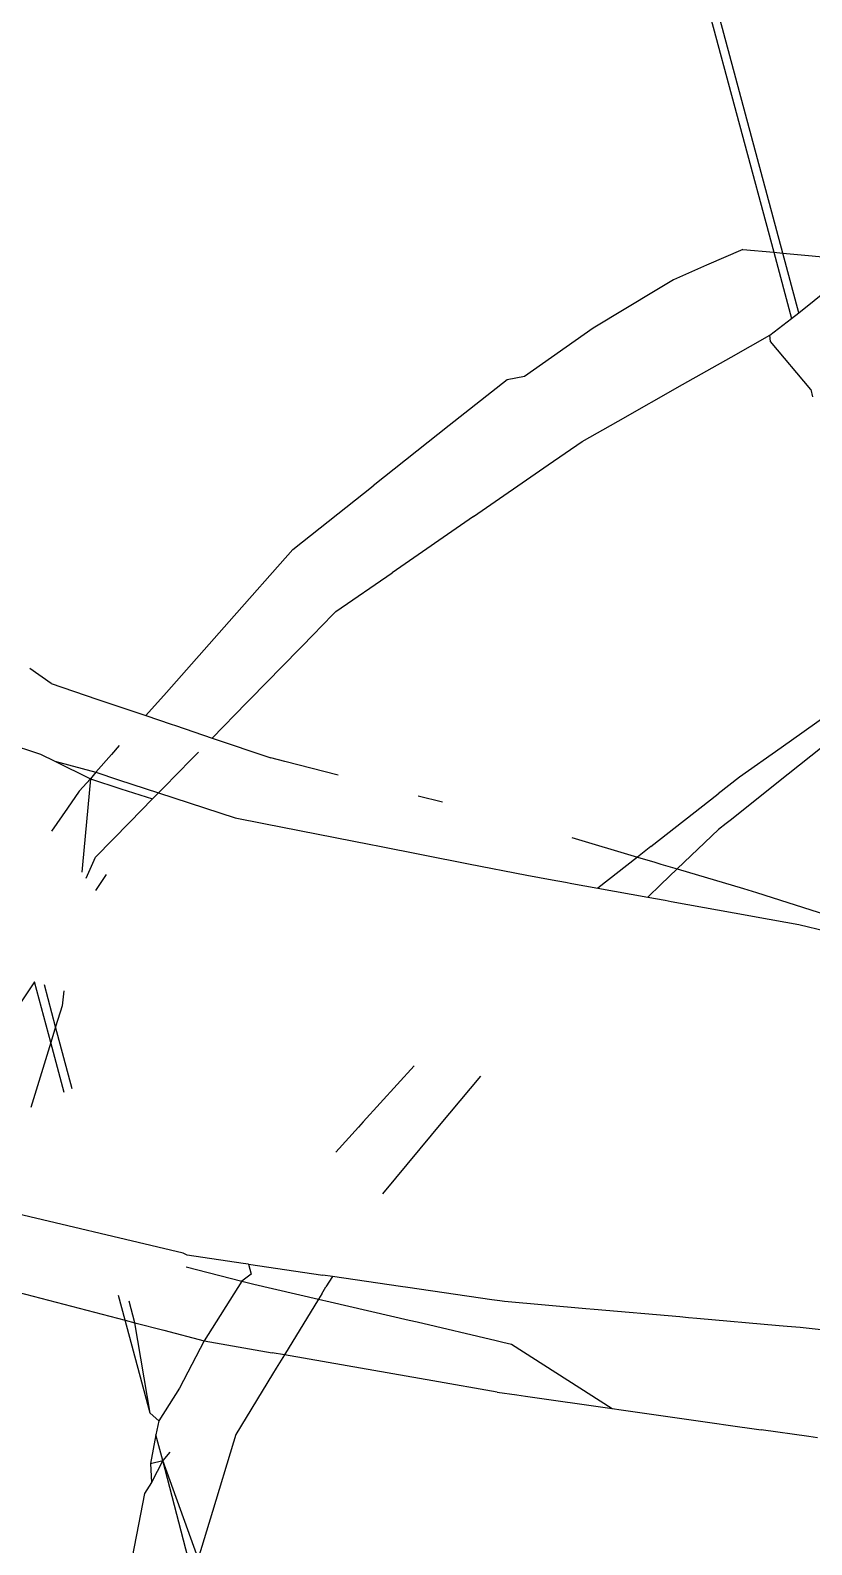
# Model space of a CAD drawing. Header units: inches. Extents: x 3324238 to 135265466, y -1036581 to 20094598.
# Drawn here: x 3354735.1025 to 3354735.2772, y -519089.5115 to -519089.1724 of the extents above; entities that cross this region are included whole.
import ezdxf

# ---------------------------------------------------------------- set-up
doc = ezdxf.new("R2010")
doc.units = ezdxf.units.IN
doc.header["$MEASUREMENT"] = 0

msp = doc.modelspace()

# ---------------------------------------------------------------- linework, layer by layer
for p, q in [((3354735.22641, -519089.06441, 0.00267), (3354735.26877, -519089.22213, 0.00267)), ((3354735.27077, -519089.22232, 0.00267), (3354735.25117, -519089.1492, 0.00267)), ((3354735.26182, -519089.22149, 0.00267), (3354735.25371, -519089.22507, 0.00267)), ((3354735.26182, -519089.22149, 0.00267), (3354735.26877, -519089.22213, 0.00267)), ((3354735.26877, -519089.22213, 0.00267), (3354735.27275, -519089.23695, 0.00267)), ((3354735.26877, -519089.22213, 0.00267), (3354735.27077, -519089.22232, 0.00267)), ((3354735.27435, -519089.23567, 0.00267), (3354735.27077, -519089.22232, 0.00267)), ((3354735.27077, -519089.22232, 0.00267), (3354735.28826, -519089.22395, 0.00267)), ((3354735.25371, -519089.22507, 0.00267), (3354735.2463, -519089.22834, 0.00267)), ((3354735.27435, -519089.23567, 0.00267), (3354735.2855, -519089.22668, 0.00267)), ((3354735.24258, -519089.23058, 0.00267), (3354735.22836, -519089.23912, 0.00267)), ((3354735.2463, -519089.22834, 0.00267), (3354735.24258, -519089.23058, 0.00267)), ((3354735.26791, -519089.24067, 0.00267), (3354735.27275, -519089.23695, 0.00267)), ((3354735.27275, -519089.23695, 0.00267), (3354735.27435, -519089.23567, 0.00267)), ((3354735.22836, -519089.23912, 0.00267), (3354735.21302, -519089.24999, 0.00267)), ((3354735.25922, -519089.2456, 0.00267), (3354735.26791, -519089.24067, 0.00267)), ((3354735.26803, -519089.24209, 0.00267), (3354735.26791, -519089.24067, 0.00267)), ((3354735.27703, -519089.25289, 0.00267), (3354735.26803, -519089.24209, 0.00267)), ((3354735.24833, -519089.25178, 0.00267), (3354735.25922, -519089.2456, 0.00267)), ((3354735.20912, -519089.25067, 0.00267), (3354735.19616, -519089.26096, 0.00267)), ((3354735.21302, -519089.24999, 0.00267), (3354735.20912, -519089.25067, 0.00267)), ((3354735.23394, -519089.25994, 0.00267), (3354735.24833, -519089.25178, 0.00267)), ((3354735.27703, -519089.25289, 0.00267), (3354735.27746, -519089.25449, 0.00267)), ((3354735.19616, -519089.26096, 0.00267), (3354735.17918, -519089.27444, 0.00267)), ((3354735.22591, -519089.2645, 0.00267), (3354735.23394, -519089.25994, 0.00267)), ((3354735.21832, -519089.26974, 0.00267), (3354735.22591, -519089.2645, 0.00267)), ((3354735.20161, -519089.28129, 0.00267), (3354735.21832, -519089.26974, 0.00267)), ((3354735.16118, -519089.28873, 0.00267), (3354735.17918, -519089.27444, 0.00267)), ((3354735.20161, -519089.28129, 0.00267), (3354735.18337, -519089.2939, 0.00267)), ((3354735.16118, -519089.28873, 0.00267), (3354735.14693, -519089.30484, 0.00267)), ((3354735.17083, -519089.30256, 0.00267), (3354735.18337, -519089.2939, 0.00267)), ((3354735.14693, -519089.30484, 0.00267), (3354735.13292, -519089.32068, 0.00267)), ((3354735.16714, -519089.30634, 0.00267), (3354735.17083, -519089.30256, 0.00267)), ((3354735.15159, -519089.32224, 0.00267), (3354735.16633, -519089.30717, 0.00267)), ((3354735.16633, -519089.30717, 0.00267), (3354735.16714, -519089.30634, 0.00267)), ((3354735.1071, -519089.31872, 0.00267), (3354735.10238, -519089.31536, 0.00267)), ((3354735.1071, -519089.31872, 0.00267), (3354735.11733, -519089.32218, 0.00267)), ((3354735.11733, -519089.32218, 0.00267), (3354735.12831, -519089.32589, 0.00267)), ((3354735.13292, -519089.32068, 0.00267), (3354735.12831, -519089.32589, 0.00267)), ((3354735.15081, -519089.32304, 0.00267), (3354735.15159, -519089.32224, 0.00267)), ((3354735.14313, -519089.3309, 0.00267), (3354735.15081, -519089.32304, 0.00267)), ((3354735.12831, -519089.32589, 0.00267), (3354735.13396, -519089.3278, 0.00267)), ((3354735.13396, -519089.3278, 0.00267), (3354735.13492, -519089.32813, 0.00267)), ((3354735.13492, -519089.32813, 0.00267), (3354735.14313, -519089.3309, 0.00267)), ((3354735.28072, -519089.32582, 0.00267), (3354735.27039, -519089.33309, 0.00267)), ((3354735.09708, -519089.332, 0.00267), (3354735.10475, -519089.33452, 0.00267)), ((3354735.14313, -519089.3309, 0.00267), (3354735.1563, -519089.33536, 0.00267)), ((3354735.28209, -519089.3309, 0.00267), (3354735.27198, -519089.33896, 0.00267)), ((3354735.10475, -519089.33452, 0.00267), (3354735.10793, -519089.33609, 0.00267)), ((3354735.12065, -519089.33456, 0.00267), (3354735.1171, -519089.33857, 0.00267)), ((3354735.12237, -519089.33261, 0.00267), (3354735.12065, -519089.33456, 0.00267)), ((3354735.13727, -519089.33689, 0.00267), (3354735.14006, -519089.33404, 0.00267)), ((3354735.15941, -519089.33616, 0.00267), (3354735.1563, -519089.33536, 0.00267)), ((3354735.27039, -519089.33309, 0.00267), (3354735.26107, -519089.33963, 0.00267)), ((3354735.10793, -519089.33609, 0.00267), (3354735.11596, -519089.34007, 0.00267)), ((3354735.10793, -519089.33609, 0.00267), (3354735.1171, -519089.33857, 0.00267)), ((3354735.1171, -519089.33857, 0.00267), (3354735.11596, -519089.34007, 0.00267)), ((3354735.1171, -519089.33857, 0.00267), (3354735.12217, -519089.34023, 0.00267)), ((3354735.13113, -519089.34317, 0.00267), (3354735.13655, -519089.33762, 0.00267)), ((3354735.13655, -519089.33762, 0.00267), (3354735.13727, -519089.33689, 0.00267)), ((3354735.17133, -519089.33925, 0.00267), (3354735.15941, -519089.33616, 0.00267)), ((3354735.27198, -519089.33896, 0.00267), (3354735.25898, -519089.34933, 0.00267)), ((3354735.11596, -519089.34007, 0.00267), (3354735.11336, -519089.34279, 0.00267)), ((3354735.11596, -519089.34007, 0.00267), (3354735.11416, -519089.35932, 0.00267)), ((3354735.11596, -519089.34007, 0.00267), (3354735.12271, -519089.34226, 0.00267)), ((3354735.12217, -519089.34023, 0.00267), (3354735.13113, -519089.34317, 0.00267)), ((3354735.12271, -519089.34226, 0.00267), (3354735.12978, -519089.34455, 0.00267)), ((3354735.26107, -519089.33963, 0.00267), (3354735.2563, -519089.34338, 0.00267)), ((3354735.11336, -519089.34279, 0.00267), (3354735.11075, -519089.3466, 0.00267)), ((3354735.12472, -519089.34973, 0.00267), (3354735.12978, -519089.34455, 0.00267)), ((3354735.12978, -519089.34455, 0.00267), (3354735.13113, -519089.34317, 0.00267)), ((3354735.13113, -519089.34317, 0.00267), (3354735.1483, -519089.3488, 0.00267)), ((3354735.19466, -519089.34529, 0.00267), (3354735.18924, -519089.34389, 0.00267)), ((3354735.24123, -519089.35522, 0.00267), (3354735.2563, -519089.34338, 0.00267)), ((3354735.11075, -519089.3466, 0.00267), (3354735.10721, -519089.35176, 0.00267)), ((3354735.1483, -519089.3488, 0.00267), (3354735.15469, -519089.35005, 0.00267)), ((3354735.25898, -519089.34933, 0.00267), (3354735.25809, -519089.35004, 0.00267)), ((3354735.11707, -519089.35756, 0.00267), (3354735.12472, -519089.34973, 0.00267)), ((3354735.15469, -519089.35005, 0.00267), (3354735.17862, -519089.35475, 0.00267)), ((3354735.25642, -519089.35137, 0.00267), (3354735.24718, -519089.36022, 0.00267)), ((3354735.25809, -519089.35004, 0.00267), (3354735.25642, -519089.35137, 0.00267)), ((3354735.17862, -519089.35475, 0.00267), (3354735.1802, -519089.35506, 0.00267)), ((3354735.1802, -519089.35506, 0.00267), (3354735.2005, -519089.35905, 0.00267)), ((3354735.22357, -519089.35319, 0.00267), (3354735.23825, -519089.35756, 0.00267)), ((3354735.24123, -519089.35522, 0.00267), (3354735.23825, -519089.35756, 0.00267)), ((3354735.11416, -519089.35932, 0.00267), (3354735.11401, -519089.36097, 0.00267)), ((3354735.11494, -519089.36224, 0.00267), (3354735.11707, -519089.35756, 0.00267)), ((3354735.2005, -519089.35905, 0.00267), (3354735.21349, -519089.36161, 0.00267)), ((3354735.23825, -519089.35756, 0.00267), (3354735.22942, -519089.3645, 0.00267)), ((3354735.23825, -519089.35756, 0.00267), (3354735.24217, -519089.35872, 0.00267)), ((3354735.24217, -519089.35872, 0.00267), (3354735.24353, -519089.35913, 0.00267)), ((3354735.24353, -519089.35913, 0.00267), (3354735.24718, -519089.36022, 0.00267)), ((3354735.11943, -519089.36149, 0.00267), (3354735.11703, -519089.36507, 0.00267)), ((3354735.21349, -519089.36161, 0.00267), (3354735.2192, -519089.36264, 0.00267)), ((3354735.2192, -519089.36264, 0.00267), (3354735.22216, -519089.36318, 0.00267)), ((3354735.24351, -519089.36373, 0.00267), (3354735.24718, -519089.36022, 0.00267)), ((3354735.24718, -519089.36022, 0.00267), (3354735.262, -519089.36462, 0.00267)), ((3354735.22216, -519089.36318, 0.00267), (3354735.22363, -519089.36345, 0.00267)), ((3354735.22363, -519089.36345, 0.00267), (3354735.22942, -519089.3645, 0.00267)), ((3354735.22942, -519089.3645, 0.00267), (3354735.24059, -519089.36653, 0.00267)), ((3354735.24351, -519089.36373, 0.00267), (3354735.24059, -519089.36653, 0.00267)), ((3354735.262, -519089.36462, 0.00267), (3354735.26487, -519089.36548, 0.00267)), ((3354735.26487, -519089.36548, 0.00267), (3354735.28053, -519089.37049, 0.00267)), ((3354735.24059, -519089.36653, 0.00267), (3354735.24445, -519089.36723, 0.00267)), ((3354735.24445, -519089.36723, 0.00267), (3354735.2458, -519089.36748, 0.00267)), ((3354735.2458, -519089.36748, 0.00267), (3354735.26363, -519089.37072, 0.00267)), ((3354735.26363, -519089.37072, 0.00267), (3354735.26486, -519089.37094, 0.00267)), ((3354735.26486, -519089.37094, 0.00267), (3354735.27434, -519089.37267, 0.00267)), ((3354735.27434, -519089.37267, 0.00267), (3354735.28056, -519089.37417, 0.00267)), ((3354735.10339, -519089.38551, 0.00267), (3354735.08764, -519089.40899, 0.00267)), ((3354735.10703, -519089.3991, 0.00267), (3354735.10339, -519089.38551, 0.00267)), ((3354735.10812, -519089.39558, 0.00267), (3354735.1056, -519089.38617, 0.00267)), ((3354735.10999, -519089.38751, 0.00267), (3354735.10956, -519089.39089, 0.00267)), ((3354735.10956, -519089.39089, 0.00267), (3354735.10812, -519089.39558, 0.00267)), ((3354735.10812, -519089.39558, 0.00267), (3354735.10703, -519089.3991, 0.00267)), ((3354735.11184, -519089.40947, 0.00267), (3354735.10812, -519089.39558, 0.00267)), ((3354735.10703, -519089.3991, 0.00267), (3354735.10255, -519089.41362, 0.00267)), ((3354735.11003, -519089.41028, 0.00267), (3354735.10703, -519089.3991, 0.00267)), ((3354735.18835, -519089.40427, 0.00267), (3354735.17695, -519089.41685, 0.00267)), ((3354735.20314, -519089.4066, 0.00267), (3354735.19624, -519089.41491, 0.00267)), ((3354735.17695, -519089.41685, 0.00267), (3354735.17586, -519089.41806, 0.00267)), ((3354735.19506, -519089.41633, 0.00267), (3354735.18127, -519089.43293, 0.00267)), ((3354735.19624, -519089.41491, 0.00267), (3354735.19506, -519089.41633, 0.00267)), ((3354735.17586, -519089.41806, 0.00267), (3354735.17079, -519089.42365, 0.00267)), ((3354735.13666, -519089.44625, 0.00267), (3354735.07849, -519089.43247, 0.00267)), ((3354735.13758, -519089.4467, 0.00267), (3354735.13666, -519089.44625, 0.00267)), ((3354735.15011, -519089.44853, 0.00267), (3354735.13758, -519089.4467, 0.00267)), ((3354735.1373, -519089.4493, 0.00267), (3354735.14975, -519089.45252, 0.00267)), ((3354735.15184, -519089.4509, 0.00267), (3354735.14975, -519089.45252, 0.00267)), ((3354735.15125, -519089.4487, 0.00267), (3354735.15011, -519089.44853, 0.00267)), ((3354735.15125, -519089.4487, 0.00267), (3354735.15184, -519089.4509, 0.00267)), ((3354735.15125, -519089.4487, 0.00267), (3354735.1679, -519089.45114, 0.00267)), ((3354735.17002, -519089.45145, 0.00267), (3354735.1679, -519089.45114, 0.00267)), ((3354735.14975, -519089.45252, 0.00267), (3354735.14132, -519089.46585, 0.00267)), ((3354735.14975, -519089.45252, 0.00267), (3354735.15244, -519089.45314, 0.00267)), ((3354735.15244, -519089.45314, 0.00267), (3354735.16693, -519089.45651, 0.00267)), ((3354735.16765, -519089.45534, 0.00267), (3354735.1686, -519089.45377, 0.00267)), ((3354735.17002, -519089.45145, 0.00267), (3354735.1686, -519089.45377, 0.00267)), ((3354735.18524, -519089.45368, 0.00267), (3354735.17002, -519089.45145, 0.00267)), ((3354735.18689, -519089.45392, 0.00267), (3354735.18524, -519089.45368, 0.00267)), ((3354735.20568, -519089.45667, 0.00267), (3354735.18689, -519089.45392, 0.00267)), ((3354735.09966, -519089.45496, 0.00267), (3354735.12369, -519089.46124, 0.00267)), ((3354735.12369, -519089.46124, 0.00267), (3354735.1222, -519089.45569, 0.00267)), ((3354735.12587, -519089.46181, 0.00267), (3354735.12457, -519089.45695, 0.00267)), ((3354735.16693, -519089.45651, 0.00267), (3354735.15931, -519089.469, 0.00267)), ((3354735.16765, -519089.45534, 0.00267), (3354735.16693, -519089.45651, 0.00267)), ((3354735.16693, -519089.45651, 0.00267), (3354735.1695, -519089.45711, 0.00267)), ((3354735.1695, -519089.45711, 0.00267), (3354735.18724, -519089.46123, 0.00267)), ((3354735.2075, -519089.45693, 0.00267), (3354735.20568, -519089.45667, 0.00267)), ((3354735.20855, -519089.45709, 0.00267), (3354735.2075, -519089.45693, 0.00267)), ((3354735.2267, -519089.45868, 0.00267), (3354735.20855, -519089.45709, 0.00267)), ((3354735.12926, -519089.48202, 0.00267), (3354735.12369, -519089.46124, 0.00267)), ((3354735.12369, -519089.46124, 0.00267), (3354735.12587, -519089.46181, 0.00267)), ((3354735.18724, -519089.46123, 0.00267), (3354735.18896, -519089.46163, 0.00267)), ((3354735.22861, -519089.45885, 0.00267), (3354735.2267, -519089.45868, 0.00267)), ((3354735.24776, -519089.46052, 0.00267), (3354735.22861, -519089.45885, 0.00267)), ((3354735.2497, -519089.46069, 0.00267), (3354735.24776, -519089.46052, 0.00267)), ((3354735.25157, -519089.46086, 0.00267), (3354735.2497, -519089.46069, 0.00267)), ((3354735.26998, -519089.46247, 0.00267), (3354735.25157, -519089.46086, 0.00267)), ((3354735.12587, -519089.46181, 0.00267), (3354735.13233, -519089.4635, 0.00267)), ((3354735.12926, -519089.48202, 0.00267), (3354735.12587, -519089.46181, 0.00267)), ((3354735.13233, -519089.4635, 0.00267), (3354735.14132, -519089.46585, 0.00267)), ((3354735.18896, -519089.46163, 0.00267), (3354735.2067, -519089.46575, 0.00267)), ((3354735.27174, -519089.46262, 0.00267), (3354735.26998, -519089.46247, 0.00267)), ((3354735.27469, -519089.46288, 0.00267), (3354735.27174, -519089.46262, 0.00267)), ((3354735.28877, -519089.46449, 0.00267), (3354735.27469, -519089.46288, 0.00267)), ((3354735.14132, -519089.46585, 0.00267), (3354735.1358, -519089.47644, 0.00267)), ((3354735.14132, -519089.46585, 0.00267), (3354735.15656, -519089.46852, 0.00267)), ((3354735.2067, -519089.46575, 0.00267), (3354735.20817, -519089.46613, 0.00267)), ((3354735.20817, -519089.46613, 0.00267), (3354735.2101, -519089.46662, 0.00267)), ((3354735.2101, -519089.46662, 0.00267), (3354735.23258, -519089.48102, 0.00267)), ((3354735.15931, -519089.469, 0.00267), (3354735.15656, -519089.46852, 0.00267)), ((3354735.15931, -519089.469, 0.00267), (3354735.15749, -519089.47199, 0.00267)), ((3354735.17334, -519089.47146, 0.00267), (3354735.15931, -519089.469, 0.00267)), ((3354735.19249, -519089.47482, 0.00267), (3354735.17334, -519089.47146, 0.00267)), ((3354735.15667, -519089.47333, 0.00267), (3354735.14843, -519089.48684, 0.00267)), ((3354735.15749, -519089.47199, 0.00267), (3354735.15667, -519089.47333, 0.00267)), ((3354735.20689, -519089.47734, 0.00267), (3354735.19249, -519089.47482, 0.00267)), ((3354735.1358, -519089.47644, 0.00267), (3354735.13118, -519089.48378, 0.00267)), ((3354735.20689, -519089.47734, 0.00267), (3354735.21128, -519089.47797, 0.00267)), ((3354735.21128, -519089.47797, 0.00267), (3354735.21322, -519089.47825, 0.00267)), ((3354735.21322, -519089.47825, 0.00267), (3354735.23258, -519089.48102, 0.00267)), ((3354735.23258, -519089.48102, 0.00267), (3354735.23463, -519089.48131, 0.00267)), ((3354735.23463, -519089.48131, 0.00267), (3354735.25395, -519089.48408, 0.00267)), ((3354735.13118, -519089.48378, 0.00267), (3354735.12926, -519089.48202, 0.00267)), ((3354735.13118, -519089.48378, 0.00267), (3354735.13057, -519089.48692, 0.00267)), ((3354735.25395, -519089.48408, 0.00267), (3354735.25605, -519089.48438, 0.00267)), ((3354735.25605, -519089.48438, 0.00267), (3354735.25807, -519089.48467, 0.00267)), ((3354735.25807, -519089.48467, 0.00267), (3354735.26598, -519089.4858, 0.00267)), ((3354735.13057, -519089.48692, 0.00267), (3354735.12933, -519089.49329, 0.00267)), ((3354735.13211, -519089.49265, 0.00267), (3354735.13057, -519089.48692, 0.00267)), ((3354735.14843, -519089.48684, 0.00267), (3354735.1479, -519089.48857, 0.00267)), ((3354735.27663, -519089.48729, 0.00267), (3354735.26598, -519089.4858, 0.00267)), ((3354735.27853, -519089.48755, 0.00267), (3354735.27663, -519089.48729, 0.00267)), ((3354735.13364, -519089.49078, 0.00267), (3354735.13211, -519089.49265, 0.00267)), ((3354735.1479, -519089.48857, 0.00267), (3354735.1432, -519089.50406, 0.00267)), ((3354735.12933, -519089.49329, 0.00267), (3354735.13211, -519089.49265, 0.00267)), ((3354735.12933, -519089.49329, 0.00267), (3354735.1296, -519089.4976, 0.00267)), ((3354735.13211, -519089.49265, 0.00267), (3354735.1296, -519089.4976, 0.00267)), ((3354735.13881, -519089.51852, 0.00267), (3354735.13211, -519089.49265, 0.00267)), ((3354735.14001, -519089.51456, 0.00267), (3354735.13211, -519089.49265, 0.00267)), ((3354735.1296, -519089.4976, 0.00267), (3354735.12801, -519089.50007, 0.00267)), ((3354735.12801, -519089.50007, 0.00267), (3354735.1228, -519089.52678, 0.00267)), ((3354735.1432, -519089.50406, 0.00267), (3354735.14001, -519089.51456, 0.00267))]:
    msp.add_line(p, q)

doc.saveas('drawing.dxf')
